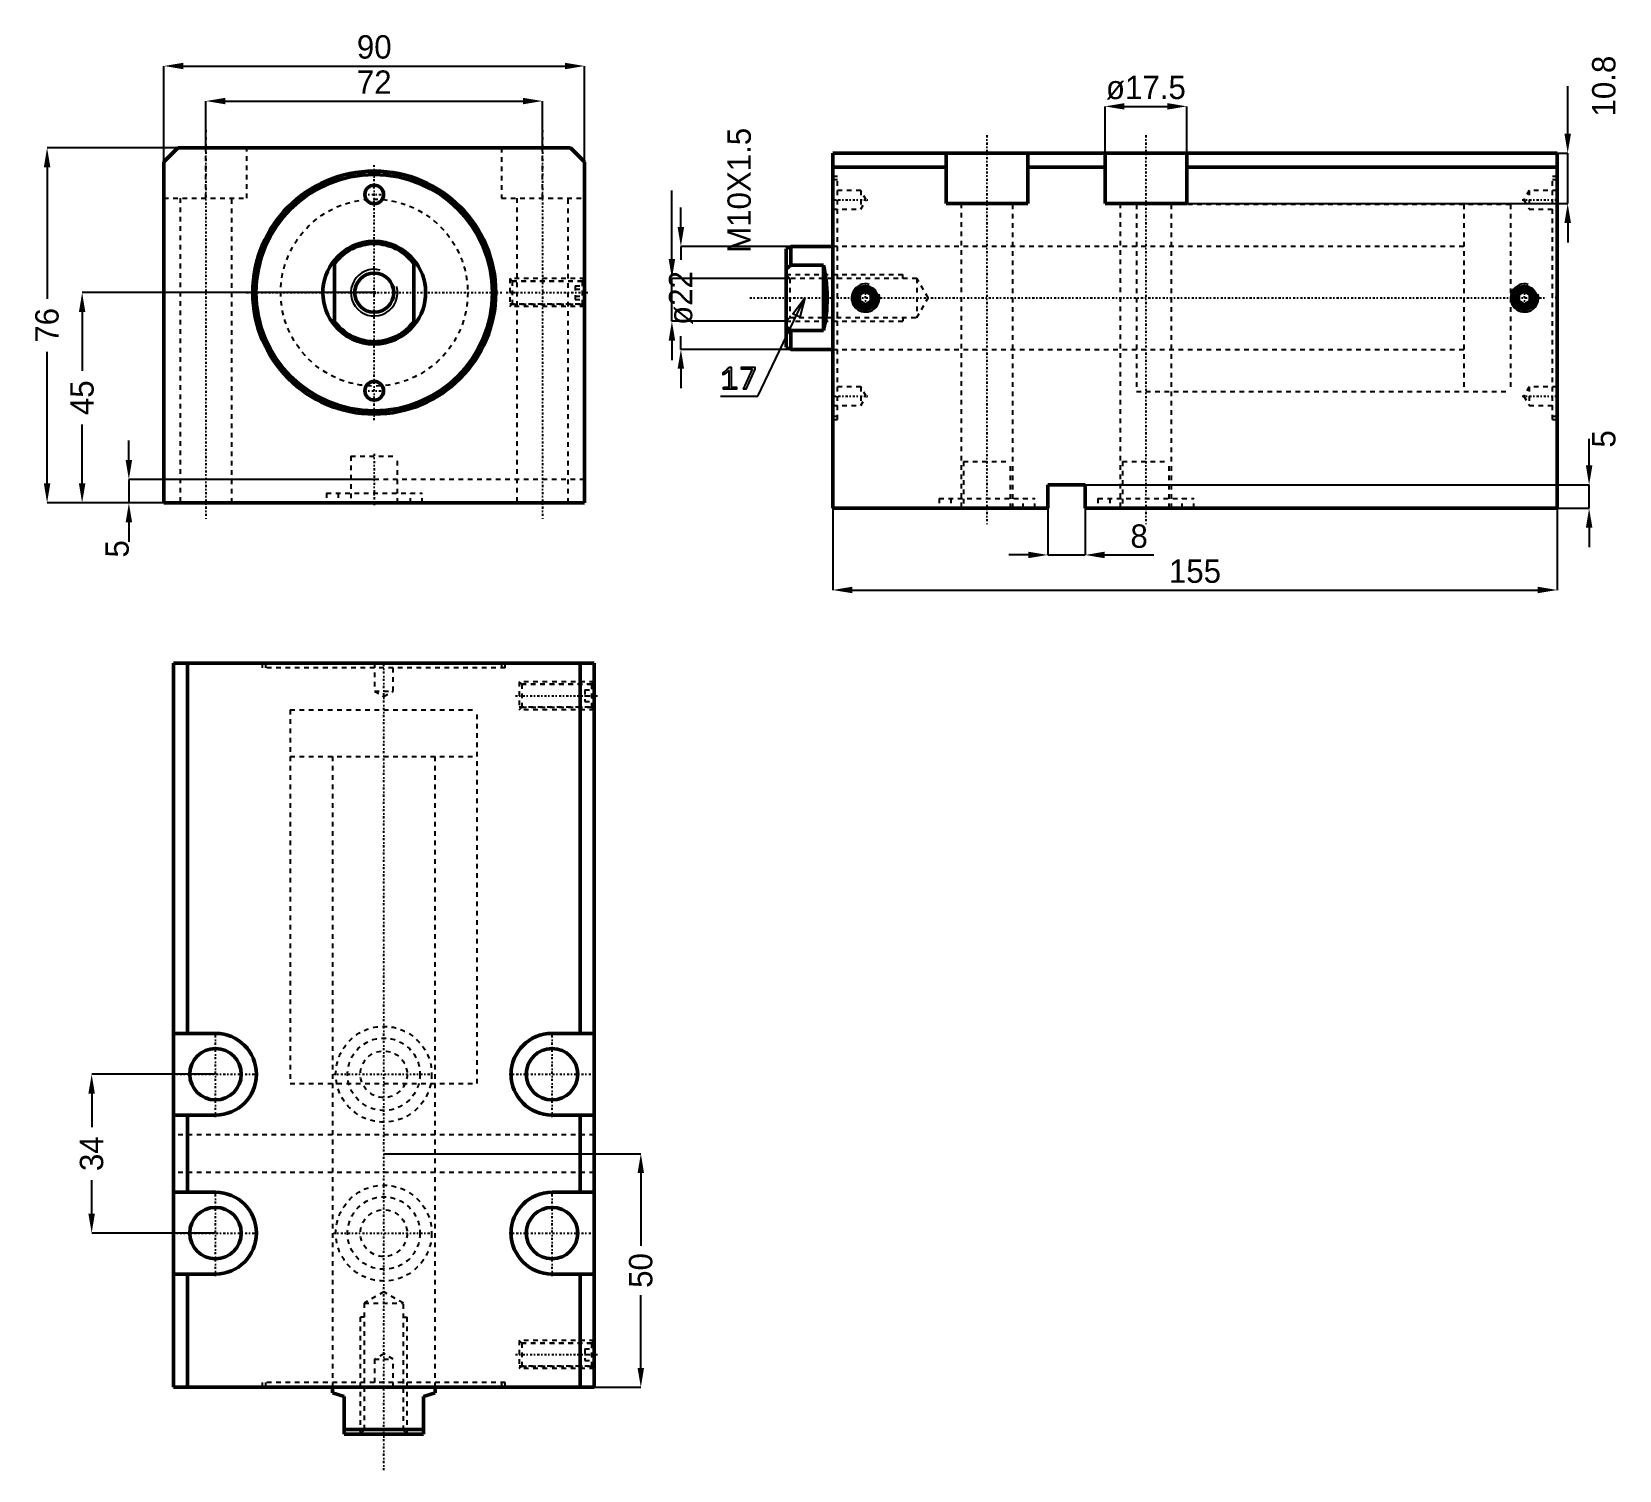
# Model space of a CAD drawing. Header units: millimetres. Extents: x -73 to 266, y -252 to 56.
import ezdxf

# ---------------------------------------------------------------- set-up
doc = ezdxf.new("R2010")
doc.units = ezdxf.units.MM
doc.linetypes.add('Center', pattern=[1.5, 0.45, -0.5, 0.05, -0.5])
doc.linetypes.add('Dashed', pattern=[2, 1, -1])
for name, color, linetype, lineweight in [('2d ConnectionPoints', 7, 'Continuous', 50), ('AM_0', 7, 'Continuous', 50), ('AM_5', 3, 'Continuous', 25), ('AM_7', 7, 'Center', 25), ('AM_9', 6, 'Dashed', 25)]:
    doc.layers.add(name, color=color, linetype=linetype, lineweight=lineweight)
doc.dimstyles.new('ISO-25', dxfattribs={"dimtxt": 2.5, "dimasz": 2.5, "dimexe": 1.25, "dimexo": 0.625, "dimtad": 1, "dimtxsty": 'Standard', "dimcen": 2.5, "dimadec": 0, "dimazin": 0, "dimtfac": 1, "dimtmove": 0, "dimatfit": 3, "dimfxl": 0, "dimarcsym": 0})

# ---------------------------------------------------------------- blocks, each defined once
blk = doc.blocks.new('1_JECX_MF_INLA_40_70_0_rod__0_in_JECX_MF_160_INLA_40_70_0__0')
at = {"layer": 'AM_0'}
for p, q in [((-8.5, -6.98), (-8.5, 6.98)), ((8.5, 6.98), (8.5, -6.98))]:
    blk.add_line(p, q, dxfattribs=at)
for points in [[(-8.5, 6.98), (-9.08, 6.21), (-9.58, 5.4), (-10.02, 4.54), (-10.38, 3.65), (-10.65, 2.74), (-10.85, 1.8), (-10.97, 0.84), (-11, -0.12), (-10.95, -1.07), (-10.81, -2.02), (-10.59, -2.96), (-10.3, -3.87), (-9.92, -4.75), (-9.47, -5.6), (-8.94, -6.4), (-8.5, -6.98)], [(8.5, -6.98), (9.08, -6.21), (9.58, -5.4), (10.02, -4.54), (10.38, -3.65), (10.65, -2.74), (10.85, -1.8), (10.97, -0.84), (11, 0.12), (10.95, 1.07), (10.81, 2.02), (10.59, 2.96), (10.3, 3.87), (9.92, 4.75), (9.47, 5.6), (8.94, 6.4), (8.5, 6.98)]]:
    blk.add_lwpolyline(points, dxfattribs=at)
blk.add_circle((0, 0), 4.19, dxfattribs=at)
for radius, start, end in [(11, 39.4006, 140.5994), (10.5, 35.9506, 144.0494), (10.5, 215.9506, 324.0494), (11, 219.4006, 320.5994)]:
    blk.add_arc((0, 0), radius, start, end, dxfattribs=at)
at = {"layer": 'AM_5'}
blk.add_arc((0, 0), 5, 75, 15, dxfattribs=at)
blk = doc.blocks.new('2_JECX_MF_EXLA_40_70_0_body__0_in_JECX_MF_160_INLA_40_70_0__0')
at = {"layer": 'AM_0'}
for p, q in [((-42, 31), (-45, 28)), ((42, 31), (-42, 31)), ((45, 28), (42, 31)), ((-45, 28), (-45, -45)), ((45, -45), (45, 28)), ((-45, -45), (45, -45))]:
    blk.add_line(p, q, dxfattribs=at)
for centre, radius in [((0, 0), 26), ((0, 0), 25.3), ((0, 21), 2), ((0, -21), 2)]:
    blk.add_circle(centre, radius, dxfattribs=at)
at = {"layer": 'AM_5', "linetype": 'Dashed'}
for p, q in [((45, 3), (29, 3)), ((45, -3), (29, -3))]:
    blk.add_line(p, q, dxfattribs=at)
at = {"layer": 'AM_7'}
for p, q in [((-36, 34.8), (-36, -48.8)), ((36, 34.8), (36, -48.8)), ((0, -27.3), (0, 27.3)), ((-2.1, 21), (2.1, 21)), ((-27.3, 0), (27.3, 0)), ((28.2, 0), (45.8, 0)), ((-2.1, -21), (2.1, -21)), ((0, -34.5), (0, -45.5))]:
    blk.add_line(p, q, dxfattribs=at)
at = {"layer": 'AM_9'}
for p, q in [((-36, 20.2), (-36, 31)), ((-27.25, 20.2), (-27.25, 31)), ((27.25, 31), (27.25, 20.2)), ((36, 20.2), (36, 31)), ((-45, 20.2), (-27.25, 20.2)), ((-41.5, 20.2), (-41.5, -45)), ((-30.5, -45), (-30.5, 20.2)), ((27.25, 20.2), (45, 20.2)), ((30.5, 20.2), (30.5, -45)), ((41.5, -45), (41.5, 20.2)), ((29.54, 2.46), (29, 3)), ((29, 3), (29, -3)), ((44.5, 2.4), (29, 2.4)), ((44.46, 2.46), (29.54, 2.46)), ((29.54, 2.46), (29.54, -2.46)), ((43, 1.44), (45, 1.44)), ((43, 1.44), (43, -1.44)), ((43, 0.72), (45, 0.72)), ((45, 3), (44.46, 2.46)), ((44.46, 2.46), (44.46, -2.46)), ((45, 1.9), (44.5, 2.4)), ((44.5, 2.4), (44.5, -2.4)), ((29, -2.4), (44.5, -2.4)), ((29, -3), (29.54, -2.46)), ((29.54, -2.46), (44.46, -2.46)), ((43, -0.72), (45, -0.72)), ((43, -1.44), (45, -1.44)), ((44.46, -2.46), (45, -3)), ((44.5, -2.4), (45, -1.9)), ((-5, -35), (5, -35)), ((-5, -35), (-5, -45)), ((5, -45), (5, -35)), ((45, -40), (-45, -40)), ((-10.25, -42.9), (10.25, -42.9)), ((-10.25, -42.9), (-10.25, -45)), ((-7.75, -42.9), (-7.75, -45)), ((7.75, -45), (7.75, -42.9)), ((10.25, -45), (10.25, -42.9))]:
    blk.add_line(p, q, dxfattribs=at)
blk.add_circle((0, 0), 20, dxfattribs=at)
blk = doc.blocks.new('*D3')
at = {"layer": 'AM_5', "color": 0, "lineweight": -2}
for p, q in [((-45, 28), (-45, 48.5)), ((-40.83, 48.5), (40.83, 48.5)), ((45, 28), (45, 48.5))]:
    blk.add_line(p, q, dxfattribs=at)
at = {"layer": 'AM_5', "color": 0}
for points in [[(-40.83, 49.19), (-40.83, 47.81), (-45, 48.5)], [(40.83, 47.81), (40.83, 49.19), (45, 48.5)]]:
    blk.add_solid(points, dxfattribs=at)
at = {"layer": 'Defpoints', "color": 0}
for p in [(45, 48.5), (-45, 28), (45, 28)]:
    blk.add_point(p, dxfattribs=at)
at = {"layer": 'AM_5', "color": 0, "insert": (0, 52.55), "char_height": 5, "attachment_point": 5}
blk.add_mtext('90', dxfattribs=at)
blk = doc.blocks.new('*D4')
at = {"layer": 'AM_5', "color": 0, "lineweight": -2}
for p, q in [((-36, 31), (-36, 41)), ((-31.83, 41), (31.83, 41)), ((36, 31), (36, 41))]:
    blk.add_line(p, q, dxfattribs=at)
at = {"layer": 'AM_5', "color": 0}
for points in [[(-31.83, 41.69), (-31.83, 40.31), (-36, 41)], [(31.83, 40.31), (31.83, 41.69), (36, 41)]]:
    blk.add_solid(points, dxfattribs=at)
at = {"layer": 'Defpoints', "color": 0}
for p in [(36, 41), (-36, 31), (36, 31)]:
    blk.add_point(p, dxfattribs=at)
at = {"layer": 'AM_5', "color": 0, "insert": (0, 45.05), "char_height": 5, "attachment_point": 5}
blk.add_mtext('72', dxfattribs=at)
blk = doc.blocks.new('*D5')
at = {"layer": 'AM_5', "color": 0, "lineweight": -2}
for p, q in [((-42, 31), (-70, 31)), ((-70, 26.83), (-70, -1.31)), ((-70, -40.83), (-70, -12.69)), ((-45, -45), (-70, -45))]:
    blk.add_line(p, q, dxfattribs=at)
at = {"layer": 'AM_5', "color": 0}
for points in [[(-69.31, 26.83), (-70.69, 26.83), (-70, 31)], [(-70.69, -40.83), (-69.31, -40.83), (-70, -45)]]:
    blk.add_solid(points, dxfattribs=at)
at = {"layer": 'Defpoints', "color": 0}
for p in [(-42, 31), (-70, -45), (-45, -45)]:
    blk.add_point(p, dxfattribs=at)
at = {"layer": 'AM_5', "color": 0, "insert": (-70, -7), "char_height": 5, "attachment_point": 5, "rotation": 90}
blk.add_mtext('76', dxfattribs=at)
blk = doc.blocks.new('*D6')
at = {"layer": 'AM_5', "color": 0, "lineweight": -2}
for p, q in [((0, 0), (-62.5, 0)), ((-62.5, -4.17), (-62.5, -16.75)), ((-62.5, -40.83), (-62.5, -28.25)), ((-45, -45), (-62.5, -45))]:
    blk.add_line(p, q, dxfattribs=at)
at = {"layer": 'AM_5', "color": 0}
for points in [[(-61.81, -4.17), (-63.19, -4.17), (-62.5, 0)], [(-63.19, -40.83), (-61.81, -40.83), (-62.5, -45)]]:
    blk.add_solid(points, dxfattribs=at)
at = {"layer": 'Defpoints', "color": 0}
for p in [(0, 0), (-62.5, -45), (-45, -45)]:
    blk.add_point(p, dxfattribs=at)
at = {"layer": 'AM_5', "color": 0, "insert": (-62.5, -22.5), "char_height": 5, "attachment_point": 5, "rotation": 90}
blk.add_mtext('45', dxfattribs=at)
blk = doc.blocks.new('*D7')
at = {"layer": 'AM_5', "color": 0, "lineweight": -2}
for p, q in [((-52.5, -35.83), (-52.5, -31.67)), ((0, -40), (-52.5, -40)), ((-52.5, -40), (-52.5, -45)), ((-45, -45), (-52.5, -45)), ((-52.5, -49.17), (-52.5, -53.33))]:
    blk.add_line(p, q, dxfattribs=at)
at = {"layer": 'AM_5', "color": 0}
for points in [[(-53.19, -35.83), (-51.81, -35.83), (-52.5, -40)], [(-51.81, -49.17), (-53.19, -49.17), (-52.5, -45)]]:
    blk.add_solid(points, dxfattribs=at)
at = {"layer": 'Defpoints', "color": 0}
for p in [(0, -40), (-52.5, -45), (-45, -45)]:
    blk.add_point(p, dxfattribs=at)
at = {"layer": 'AM_5', "color": 0, "insert": (-55, -54.83), "char_height": 5, "attachment_point": 5, "rotation": 90}
blk.add_mtext('5', dxfattribs=at)
blk = doc.blocks.new('1_JECX_MF_INLA_40_70_0_rod__0_in_JECX_MF_160_INLA_40_70_0__4')
at = {"layer": 'AM_0'}
for p, q in [((-11, 0), (-11, -1.19)), ((11, -1.19), (11, 0)), ((-8.5, -2), (-11, -1.19)), ((-8.5, -10), (-8.5, -2)), ((11, -1.19), (8.5, -2)), ((8.5, -2), (8.5, -10)), ((-8.5, -9), (8.5, -9)), ((-8.5, -10), (8.5, -10))]:
    blk.add_line(p, q, dxfattribs=at)
at = {"layer": 'AM_5', "linetype": 'Dashed'}
for p, q in [((-5, -10), (-5, 15)), ((-4.19, 15), (-5, 15)), ((4.19, 15), (5, 15)), ((5, -10), (5, 15))]:
    blk.add_line(p, q, dxfattribs=at)
at = {"layer": 'AM_9'}
for p, q in [((-20, 145), (20, 145)), ((-20, 145), (-20, 135)), ((20, 135), (20, 145)), ((-20, 135), (20, 135)), ((-11, 135), (-11, 0)), ((11, 0), (11, 135)), ((0, 20.42), (-4.19, 18)), ((4.19, 18), (0, 20.42)), ((-4.19, 18), (4.19, 18)), ((-4.19, 18), (-4.19, -9.19)), ((4.19, -9.19), (4.19, 18)), ((-4.19, -9.19), (-5, -10)), ((-4.19, -9.19), (4.19, -9.19)), ((5, -10), (4.19, -9.19))]:
    blk.add_line(p, q, dxfattribs=at)
blk = doc.blocks.new('2_JECX_MF_EXLA_40_70_0_body__0_in_JECX_MF_160_INLA_40_70_0__4')
at = {"layer": 'AM_0'}
for p, q in [((45, 155), (-45, 155)), ((-45, 155), (-45, 0)), ((-42, 155), (-42, 75.75)), ((42, 155), (42, 75.75)), ((45, 155), (45, 0)), ((-36, 75.75), (-45, 75.75)), ((45, 75.75), (36, 75.75)), ((-45, 58.25), (-36, 58.25)), ((-42, 58.25), (-42, 41.75)), ((36, 58.25), (45, 58.25)), ((42, 58.25), (42, 41.75)), ((-36, 41.75), (-45, 41.75)), ((45, 41.75), (36, 41.75)), ((-45, 24.25), (-36, 24.25)), ((-42, 24.25), (-42, 0)), ((36, 24.25), (45, 24.25)), ((42, 24.25), (42, 0)), ((45, 0), (-45, 0))]:
    blk.add_line(p, q, dxfattribs=at)
for centre in [(-36, 67), (36, 67), (-36, 33), (36, 33)]:
    blk.add_circle(centre, 5.5, dxfattribs=at)
for centre, start, end in [((-36, 67), 270, 90), ((36, 67), 90, 270), ((-36, 33), 270, 90), ((36, 33), 90, 270)]:
    blk.add_arc(centre, 8.75, start, end, dxfattribs=at)
at = {"layer": 'AM_5', "linetype": 'Dashed'}
for p, q in [((45, 151), (29, 151)), ((45, 145), (29, 145)), ((45, 10), (29, 10)), ((45, 4), (29, 4))]:
    blk.add_line(p, q, dxfattribs=at)
at = {"layer": 'AM_7'}
for p, q in [((0, -17.75), (0, 155.3577)), ((28.2, 148), (45.8, 148)), ((-36, 57.8125), (-36, 76.1875)), ((36, 57.8125), (36, 76.1875)), ((-45.1875, 67), (-26.8125, 67)), ((-10.7625, 67), (10.7625, 67)), ((26.8125, 67), (45.1875, 67)), ((-36, 23.8125), (-36, 42.1875)), ((36, 23.8125), (36, 42.1875)), ((-45.1875, 33), (-26.8125, 33)), ((-10.7625, 33), (10.7625, 33)), ((26.8125, 33), (45.1875, 33)), ((28.2, 7), (45.8, 7))]:
    blk.add_line(p, q, dxfattribs=at)
at = {"layer": 'AM_9'}
for p, q in [((-26, 155), (-26, 154)), ((26, 154), (-26, 154)), ((-25.3, 155), (-25.3, 154)), ((-2, 155), (-2, 149)), ((2, 149), (2, 155)), ((25.3, 154), (25.3, 155)), ((26, 154), (26, 155)), ((29, 151), (29, 145)), ((29.5415, 150.4585), (29, 151)), ((44.5, 150.4), (29, 150.4)), ((44.4585, 150.4585), (29.5415, 150.4585)), ((29.5415, 150.4585), (29.5415, 145.5415)), ((45, 151), (44.4585, 150.4585)), ((44.4585, 150.4585), (44.4585, 145.5415)), ((44.5, 150.4), (44.5, 145.6)), ((45, 149.9), (44.5, 150.4)), ((-2, 149), (0, 147.8453)), ((-2, 149), (2, 149)), ((0, 147.8453), (2, 149)), ((43, 149.25), (45, 149.25)), ((43, 149.25), (43, 146.75)), ((43, 148), (45, 148)), ((43, 146.75), (45, 146.75)), ((44.5, 145.6), (45, 146.1)), ((-20, 145), (20, 145)), ((-20, 145), (-20, 65)), ((20, 65), (20, 145)), ((29, 145.6), (44.5, 145.6)), ((29, 145), (29.5415, 145.5415)), ((29.5415, 145.5415), (44.4585, 145.5415)), ((44.4585, 145.5415), (45, 145)), ((-20, 65), (20, 65)), ((-11, 65), (-11, 0)), ((11, 0), (11, 65)), ((45, 54), (-45, 54)), ((45, 46), (-45, 46)), ((0, 7.1547), (-2, 6)), ((2, 6), (0, 7.1547)), ((29, 10), (29, 4)), ((29.5415, 9.4585), (29, 10)), ((44.5, 9.4), (29, 9.4)), ((44.4585, 9.4585), (29.5415, 9.4585)), ((29.5415, 9.4585), (29.5415, 4.5415)), ((43, 8.25), (45, 8.25)), ((43, 8.25), (43, 5.75)), ((43, 7), (45, 7)), ((45, 10), (44.4585, 9.4585)), ((44.4585, 9.4585), (44.4585, 4.5415)), ((45, 8.9), (44.5, 9.4)), ((44.5, 9.4), (44.5, 4.6)), ((-2, 6), (2, 6)), ((-2, 6), (-2, 0)), ((2, 0), (2, 6)), ((29, 4.6), (44.5, 4.6)), ((29, 4), (29.5415, 4.5415)), ((29.5415, 4.5415), (44.4585, 4.5415)), ((43, 5.75), (45, 5.75)), ((44.4585, 4.5415), (45, 4)), ((44.5, 4.6), (45, 5.1)), ((26, 1), (-26, 1)), ((-26, 1), (-26, 0)), ((-25.3, 1), (-25.3, 0)), ((25.3, 0), (25.3, 1)), ((26, 0), (26, 1))]:
    blk.add_line(p, q, dxfattribs=at)
for centre, radius in [((0, 67), 10.25), ((0, 67), 7.75), ((0, 67), 5), ((0, 33), 10.25), ((0, 33), 7.75), ((0, 33), 5)]:
    blk.add_circle(centre, radius, dxfattribs=at)
blk = doc.blocks.new('*D13')
at = {"layer": 'AM_5', "color": 0, "lineweight": -2}
for p, q in [((2.04, -184.27), (57.04, -184.27)), ((57.04, -188.44), (57.04, -204.02)), ((57.04, -230.11), (57.04, -214.52)), ((47.04, -234.27), (57.04, -234.27))]:
    blk.add_line(p, q, dxfattribs=at)
at = {"layer": 'AM_5', "color": 0}
for points in [[(56.34, -188.44), (57.73, -188.44), (57.04, -184.27)], [(56.34, -230.11), (57.73, -230.11), (57.04, -234.27)]]:
    blk.add_solid(points, dxfattribs=at)
at = {"layer": 'Defpoints', "color": 0}
for p in [(2.04, -184.27), (57.04, -184.27), (47.04, -234.27)]:
    blk.add_point(p, dxfattribs=at)
at = {"layer": 'AM_5', "color": 0, "insert": (57.04, -209.27), "char_height": 5, "attachment_point": 5, "rotation": 90}
blk.add_mtext('50', dxfattribs=at)
blk = doc.blocks.new('*D14')
at = {"layer": 'AM_5', "color": 0, "lineweight": -2}
for p, q in [((-33.96, -167.27), (-60.46, -167.27)), ((-60.46, -171.44), (-60.46, -178.61)), ((-60.46, -197.11), (-60.46, -189.94)), ((-33.96, -201.27), (-60.46, -201.27))]:
    blk.add_line(p, q, dxfattribs=at)
at = {"layer": 'AM_5', "color": 0}
for points in [[(-61.16, -171.44), (-59.77, -171.44), (-60.46, -167.27)], [(-61.16, -197.11), (-59.77, -197.11), (-60.46, -201.27)]]:
    blk.add_solid(points, dxfattribs=at)
at = {"layer": 'Defpoints', "color": 0}
for p in [(-60.46, -167.27), (-33.96, -167.27), (-33.96, -201.27)]:
    blk.add_point(p, dxfattribs=at)
at = {"layer": 'AM_5', "color": 0, "insert": (-60.46, -184.27), "char_height": 5, "attachment_point": 5, "rotation": 90}
blk.add_mtext('34', dxfattribs=at)
blk = doc.blocks.new('1_JECX_MF_INLA_40_70_0_rod__0_in_JECX_MF_160_INLA_40_70_0__2')
at = {"layer": 'AM_0'}
for p, q in [((-9, 11), (-10, 10.5)), ((-10, 10.5), (-10, -10.5)), ((0, 11), (-9, 11)), ((-9, 11), (-9, 6.98)), ((-9, 6.98), (-10, 6.16)), ((-2, 6.98), (-9, 6.98)), ((-2, 6.98), (-2, -6.98)), ((-10, -6.16), (-9, -6.98)), ((-9, -6.98), (-2, -6.98)), ((-9, -6.98), (-9, -11)), ((-10, -10.5), (-9, -11)), ((-9, -11), (0, -11))]:
    blk.add_line(p, q, dxfattribs=at)
blk.add_lwpolyline([(-2, -6.98), (-1.81, -6.21), (-1.65, -5.4), (-1.51, -4.54), (-1.39, -3.65), (-1.3, -2.74), (-1.24, -1.8), (-1.2, -0.84), (-1.19, 0.12), (-1.2, 1.07), (-1.25, 2.02), (-1.32, 2.96), (-1.42, 3.87), (-1.54, 4.75), (-1.69, 5.6), (-1.86, 6.4), (-2, 6.98)], dxfattribs=at)
at = {"layer": 'AM_5', "linetype": 'Dashed'}
for p, q in [((-10, 5), (15, 5)), ((15, 4.19), (15, 5)), ((-10, -5), (15, -5)), ((15, -4.19), (15, -5))]:
    blk.add_line(p, q, dxfattribs=at)
at = {"layer": 'AM_7'}
blk.add_line((-17.75, 0), (152.75, 0), dxfattribs=at)
at = {"layer": 'AM_9'}
for p, q in [((145, 20), (135, 20)), ((135, 20), (135, -20)), ((145, 20), (145, -20)), ((135, 11), (0, 11)), ((-9.19, 4.19), (-10, 5)), ((18, 4.19), (-9.19, 4.19)), ((-9.19, 4.19), (-9.19, -4.19)), ((20.42, 0), (18, 4.19)), ((18, 4.19), (18, -4.19)), ((18, -4.19), (20.42, 0)), ((-10, -5), (-9.19, -4.19)), ((-9.19, -4.19), (18, -4.19)), ((0, -11), (135, -11)), ((135, -20), (145, -20))]:
    blk.add_line(p, q, dxfattribs=at)
blk = doc.blocks.new('2_JECX_MF_EXLA_40_70_0_body__0_in_JECX_MF_160_INLA_40_70_0__2')
at = {"layer": 'AM_0'}
for p, q in [((0, -45), (0, 31)), ((155, 31), (0, 31)), ((24.25, 20.2), (24.25, 31)), ((41.75, 20.2), (41.75, 31)), ((58.25, 20.2), (58.25, 31)), ((75.75, 20.2), (75.75, 31)), ((155, -45), (155, 31)), ((24.25, 28), (0, 28)), ((58.25, 28), (41.75, 28)), ((155, 28), (75.75, 28)), ((24.25, 20.2), (41.75, 20.2)), ((58.25, 20.2), (75.75, 20.2)), ((7, 1.44), (5.75, 0.72)), ((5.75, 0.72), (5.75, -0.72)), ((8.25, 0.72), (7, 1.44)), ((8.25, -0.72), (8.25, 0.72)), ((148, 1.44), (146.75, 0.72)), ((146.75, 0.72), (146.75, -0.72)), ((149.25, 0.72), (148, 1.44)), ((149.25, -0.72), (149.25, 0.72)), ((5.75, -0.72), (7, -1.44)), ((7, -1.44), (8.25, -0.72)), ((146.75, -0.72), (148, -1.44)), ((148, -1.44), (149.25, -0.72)), ((54, -40), (46, -40)), ((46, -40), (46, -45)), ((54, -45), (54, -40)), ((46, -45), (0, -45)), ((155, -45), (54, -45))]:
    blk.add_line(p, q, dxfattribs=at)
for centre, radius in [((7, 0), 2.46), ((7, 0), 2.4), ((7, 0), 1.9), ((148, 0), 2.46), ((148, 0), 2.4), ((148, 0), 1.9)]:
    blk.add_circle(centre, radius, dxfattribs=at)
at = {"layer": 'AM_5'}
for centre in [(7, 0), (148, 0)]:
    blk.add_arc(centre, 3, 75, 15, dxfattribs=at)
at = {"layer": 'AM_7'}
for p, q in [((33, 34.8), (33, -48.8)), ((67, 34.8), (67, -48.8)), ((-0.36, 21), (7.51, 21)), ((147.49, 21), (155.36, 21)), ((7, -3.15), (7, 3.15)), ((148, -3.15), (148, 3.15)), ((155.05, 0), (153.95, 0)), ((-0.36, -21), (7.51, -21)), ((147.49, -21), (155.36, -21))]:
    blk.add_line(p, q, dxfattribs=at)
at = {"layer": 'AM_9'}
for p, q in [((1, 26), (0, 26)), ((1, 25.3), (0, 25.3)), ((1, -26), (1, 26)), ((154, -26), (154, 26)), ((155, 26), (154, 26)), ((155, 25.3), (154, 25.3)), ((6, 23), (0, 23)), ((7.15, 21), (6, 23)), ((6, 23), (6, 19)), ((6, 19), (7.15, 21)), ((149, 23), (147.85, 21)), ((147.85, 21), (149, 19)), ((155, 23), (149, 23)), ((149, 23), (149, 19)), ((0, 19), (6, 19)), ((27.5, 20.2), (27.5, -45)), ((38.5, -45), (38.5, 20.2)), ((61.5, 20.2), (61.5, -45)), ((145, 20), (65, 20)), ((65, 20), (65, -20)), ((72.5, -45), (72.5, 20.2)), ((145, 20), (145, -20)), ((149, 19), (155, 19)), ((65, 11), (0, 11)), ((0, -11), (65, -11)), ((6, -19), (0, -19)), ((7.15, -21), (6, -19)), ((6, -19), (6, -23)), ((65, -20), (145, -20)), ((149, -19), (147.85, -21)), ((155, -19), (149, -19)), ((149, -19), (149, -23)), ((0, -23), (6, -23)), ((6, -23), (7.15, -21)), ((147.85, -21), (149, -23)), ((149, -23), (155, -23)), ((0, -25.3), (1, -25.3)), ((0, -26), (1, -26)), ((154, -25.3), (155, -25.3)), ((154, -26), (155, -26)), ((28, -35), (38, -35)), ((28, -35), (28, -45)), ((38, -45), (38, -35)), ((62, -35), (72, -35)), ((62, -35), (62, -45)), ((72, -45), (72, -35)), ((22.75, -42.9), (43.25, -42.9)), ((22.75, -42.9), (22.75, -45)), ((25.25, -42.9), (25.25, -45)), ((40.75, -45), (40.75, -42.9)), ((43.25, -45), (43.25, -42.9)), ((56.75, -42.9), (77.25, -42.9)), ((56.75, -42.9), (56.75, -45)), ((59.25, -42.9), (59.25, -45)), ((74.75, -45), (74.75, -42.9)), ((77.25, -45), (77.25, -42.9))]:
    blk.add_line(p, q, dxfattribs=at)
blk = doc.blocks.new('*D25')
at = {"layer": 'AM_5', "color": 0, "lineweight": -2}
for p, q in [((156.36, 29.86), (156.36, 39.86)), ((160.53, 39.86), (169.69, 39.86)), ((173.86, 29.86), (173.86, 39.86))]:
    blk.add_line(p, q, dxfattribs=at)
at = {"layer": 'AM_5', "color": 0}
for points in [[(160.53, 40.56), (160.53, 39.17), (156.36, 39.86)], [(169.69, 40.56), (169.69, 39.17), (173.86, 39.86)]]:
    blk.add_solid(points, dxfattribs=at)
at = {"layer": 'Defpoints', "color": 0}
for p in [(173.86, 39.86), (156.36, 29.86), (173.86, 29.86)]:
    blk.add_point(p, dxfattribs=at)
at = {"layer": 'AM_5', "color": 0, "insert": (165.11, 43.86), "char_height": 5, "attachment_point": 5}
blk.add_mtext('ø17.5', dxfattribs=at)
blk = doc.blocks.new('*D26')
at = {"layer": 'AM_5', "color": 0, "lineweight": -2}
for p, q in [((255.36, 34.03), (255.36, 44.2)), ((173.86, 29.86), (255.36, 29.86)), ((255.36, 19.06), (255.36, 29.86)), ((173.86, 19.06), (255.36, 19.06)), ((255.36, 14.9), (255.36, 10.73))]:
    blk.add_line(p, q, dxfattribs=at)
at = {"layer": 'AM_5', "color": 0}
for points in [[(254.66, 34.03), (256.05, 34.03), (255.36, 29.86)], [(254.66, 14.9), (256.05, 14.9), (255.36, 19.06)]]:
    blk.add_solid(points, dxfattribs=at)
at = {"layer": 'Defpoints', "color": 0}
for p in [(173.86, 29.86), (255.36, 29.86), (173.86, 19.06)]:
    blk.add_point(p, dxfattribs=at)
at = {"layer": 'AM_5', "color": 0, "insert": (263.11, 44.2), "char_height": 5, "attachment_point": 5, "rotation": 90}
blk.add_mtext('10.8', dxfattribs=at)
blk = doc.blocks.new('*D27')
at = {"layer": 'AM_5', "color": 0, "lineweight": -2}
for p, q in [((98.11, -46.14), (98.11, -63.64)), ((253.11, -46.14), (253.11, -63.64)), ((102.28, -63.64), (248.94, -63.64))]:
    blk.add_line(p, q, dxfattribs=at)
at = {"layer": 'AM_5', "color": 0}
for points in [[(102.28, -62.94), (102.28, -64.33), (98.11, -63.64)], [(248.94, -62.94), (248.94, -64.33), (253.11, -63.64)]]:
    blk.add_solid(points, dxfattribs=at)
at = {"layer": 'Defpoints', "color": 0}
for p in [(98.11, -46.14), (253.11, -46.14), (253.11, -63.64)]:
    blk.add_point(p, dxfattribs=at)
at = {"layer": 'AM_5', "color": 0, "insert": (175.61, -59.64), "char_height": 5, "attachment_point": 5}
blk.add_mtext('155', dxfattribs=at)
blk = doc.blocks.new('*D28')
at = {"layer": 'AM_5', "color": 0, "lineweight": -2}
for p, q in [((65.61, 14.03), (65.61, 18.2)), ((89.11, 9.86), (65.61, 9.86)), ((65.61, 9.86), (65.61, 7.03)), ((65.61, -12.14), (65.61, -9.3)), ((89.11, -12.14), (65.61, -12.14)), ((65.61, -16.3), (65.61, -20.47))]:
    blk.add_line(p, q, dxfattribs=at)
at = {"layer": 'AM_5', "color": 0}
for points in [[(64.91, 14.03), (66.3, 14.03), (65.61, 9.86)], [(64.91, -16.3), (66.3, -16.3), (65.61, -12.14)]]:
    blk.add_solid(points, dxfattribs=at)
at = {"layer": 'Defpoints', "color": 0}
for p in [(65.61, 9.86), (89.11, 9.86), (89.11, -12.14)]:
    blk.add_point(p, dxfattribs=at)
at = {"layer": 'AM_5', "color": 0, "insert": (65.61, -1.14), "char_height": 5, "attachment_point": 5, "rotation": 90}
blk.add_mtext('ø22', dxfattribs=at)
blk = doc.blocks.new('*D29')
at = {"layer": 'AM_5', "color": 0, "lineweight": -2}
for p, q in [((144.11, -41.14), (144.11, -56.14)), ((152.11, -46.14), (152.11, -56.14)), ((139.94, -56.14), (135.78, -56.14)), ((144.11, -56.14), (152.11, -56.14)), ((156.28, -56.14), (166.83, -56.14))]:
    blk.add_line(p, q, dxfattribs=at)
at = {"layer": 'AM_5', "color": 0}
for points in [[(139.94, -55.44), (139.94, -56.83), (144.11, -56.14)], [(156.28, -55.44), (156.28, -56.83), (152.11, -56.14)]]:
    blk.add_solid(points, dxfattribs=at)
at = {"layer": 'Defpoints', "color": 0}
for p in [(144.11, -41.14), (152.11, -46.14), (152.11, -56.14)]:
    blk.add_point(p, dxfattribs=at)
at = {"layer": 'AM_5', "color": 0, "insert": (163.66, -52.14), "char_height": 5, "attachment_point": 5}
blk.add_mtext('8', dxfattribs=at)
blk = doc.blocks.new('*D30')
at = {"layer": 'AM_5', "color": 0, "lineweight": -2}
for p, q in [((259.94, -36.97), (259.94, -31.3)), ((144.11, -41.14), (259.94, -41.14)), ((259.94, -46.14), (259.94, -41.14)), ((152.11, -46.14), (259.94, -46.14)), ((259.94, -50.3), (259.94, -54.47))]:
    blk.add_line(p, q, dxfattribs=at)
at = {"layer": 'AM_5', "color": 0}
for points in [[(259.25, -36.97), (260.64, -36.97), (259.94, -41.14)], [(259.25, -50.3), (260.64, -50.3), (259.94, -46.14)]]:
    blk.add_solid(points, dxfattribs=at)
at = {"layer": 'Defpoints', "color": 0}
for p in [(144.11, -41.14), (152.11, -46.14), (259.94, -46.14)]:
    blk.add_point(p, dxfattribs=at)
at = {"layer": 'AM_5', "color": 0, "insert": (263.11, -31.3), "char_height": 5, "attachment_point": 5, "rotation": 90}
blk.add_mtext('5', dxfattribs=at)
blk = doc.blocks.new('*D31')
at = {"layer": 'AM_5', "color": 0, "lineweight": -2}
for p, q in [((63.69, 7.22), (63.69, 21.89)), ((88.92, 3.05), (63.69, 3.05)), ((63.69, -6.14), (63.69, 3.05)), ((88.11, -6.14), (63.69, -6.14)), ((63.69, -10.3), (63.69, -14.47))]:
    blk.add_line(p, q, dxfattribs=at)
at = {"layer": 'AM_5', "color": 0}
for points in [[(63, 7.22), (64.39, 7.22), (63.69, 3.05)], [(63, -10.3), (64.39, -10.3), (63.69, -6.14)]]:
    blk.add_solid(points, dxfattribs=at)
at = {"layer": 'Defpoints', "color": 0}
for p in [(88.92, 3.05), (63.69, -6.14), (88.11, -6.14)]:
    blk.add_point(p, dxfattribs=at)
at = {"layer": 'AM_5', "color": 0, "insert": (78.11, 21.89), "char_height": 5, "attachment_point": 5, "rotation": 90}
blk.add_mtext('M10X1.5', dxfattribs=at)

msp = doc.modelspace()

# ---------------------------------------------------------------- linework, layer by layer
at = {"layer": '2d ConnectionPoints'}
for p in [(0, 0), (98.109, -1.135), (2.036, -234.272)]:
    msp.add_point(p, dxfattribs=at)
at = {"layer": 'AM_5'}
for p, q in [((82.109, -22.135), (92.109, -1.135)), ((74.109, -22.135), (82.109, -22.135))]:
    msp.add_line(p, q, dxfattribs=at)
for points in [[(92.109, -1.135), (91.07, -5.255), (89.565, -4.539), (92.109, -1.135)], [(74.717, -20.219), (75.913, -20.219), (75.913, -16.703), (75.913, -16.703), (75.848, -16.767), (75.74, -16.868), (75.74, -16.868), (75.616, -16.974), (75.526, -17.047), (75.526, -17.047), (75.432, -17.12), (75.29, -17.223), (75.29, -17.223), (75.147, -17.318), (75.051, -17.379), (75.051, -17.379), (74.958, -17.433), (74.828, -17.499), (74.828, -17.499), (74.71, -17.546), (74.639, -17.567), (74.639, -17.073), (74.639, -17.073), (74.728, -17.031), (74.867, -16.951), (74.867, -16.951), (75.015, -16.85), (75.118, -16.772), (75.118, -16.772), (75.222, -16.689), (75.372, -16.559), (75.372, -16.559), (75.517, -16.425), (75.61, -16.332), (75.61, -16.332), (75.699, -16.241), (75.818, -16.113), (75.818, -16.113), (75.919, -15.995), (75.978, -15.923), (76.394, -15.923), (76.394, -20.219), (77.479, -20.219), (77.479, -20.635), (74.717, -20.635), (74.717, -20.219)], [(80.91, -16.378), (78.603, -16.378), (78.603, -15.923), (81.45, -15.923), (81.45, -16.378), (79.513, -20.635), (78.98, -20.635), (80.91, -16.378)]]:
    msp.add_lwpolyline(points, dxfattribs=at)

# ---------------------------------------------------------------- block references
for name, p in [('2_JECX_MF_EXLA_40_70_0_body__0_in_JECX_MF_160_INLA_40_70_0__0', (0, 0)), ('2_JECX_MF_EXLA_40_70_0_body__0_in_JECX_MF_160_INLA_40_70_0__2', (98.109, -1.135)), ('1_JECX_MF_INLA_40_70_0_rod__0_in_JECX_MF_160_INLA_40_70_0__2', (98.109, -1.135)), ('1_JECX_MF_INLA_40_70_0_rod__0_in_JECX_MF_160_INLA_40_70_0__0', (0, 0)), ('2_JECX_MF_EXLA_40_70_0_body__0_in_JECX_MF_160_INLA_40_70_0__4', (2.036, -234.272)), ('1_JECX_MF_INLA_40_70_0_rod__0_in_JECX_MF_160_INLA_40_70_0__4', (2.036, -234.272))]:
    msp.add_blockref(name, p)

# ---------------------------------------------------------------- dimensions: what is measured, and where the dimension line sits
for base, p1, p2, text, picture, middle in [((45, 48.5), (-45, 28), (45, 28), '90', '*D3', (0, 48.5)), ((36, 41), (-36, 31), (36, 31), '72', '*D4', (0, 41)), ((173.859, 39.865), (156.359, 29.865), (173.859, 29.865), 'ø17.5', '*D25', (165.109, 39.865)), ((152.109, -56.135), (144.109, -41.135), (152.109, -46.135), '8', '*D29', (163.664, -56.135)), ((253.109, -63.635), (98.109, -46.135), (253.109, -46.135), '155', '*D27', (175.609, -63.635))]:
    dim = msp.add_linear_dim(base=base, p1=p1, p2=p2, text=text, dimstyle='ISO-25', override={"dimtxt": 5, "dimasz": 4.166667, "dimexe": 0, "dimexo": 0, "dimgap": 1.5}, dxfattribs=at)
    dim.commit()
    dim.dimension.update_dxf_attribs({"geometry": picture, "text_midpoint": middle, "dimtype": 160})
for base, p1, p2, text, picture, middle in [((255.359, 29.865), (173.859, 19.065), (173.859, 29.865), '10.8', '*D26', (263.109, 44.198)), ((63.692, -6.135), (88.921, 3.053), (88.109, -6.135), 'M10X1.5', '*D31', (78.109, 21.886)), ((-70, -45), (-42, 31), (-45, -45), '76', '*D5', (-70, -7)), ((65.609, 9.865), (89.109, -12.135), (89.109, 9.865), 'ø22', '*D28', (65.609, -1.135)), ((-62.5, -45), (0, 0), (-45, -45), '45', '*D6', (-62.5, -22.5)), ((259.942, -46.135), (144.109, -41.135), (152.109, -46.135), '5', '*D30', (263.109, -31.302)), ((-52.5, -45), (0, -40), (-45, -45), '5', '*D7', (-55, -54.833)), ((-60.464, -167.272), (-33.964, -201.272), (-33.964, -167.272), '34', '*D14', (-60.464, -184.272)), ((57.036, -184.272), (47.036, -234.272), (2.036, -184.272), '50', '*D13', (57.036, -209.272))]:
    dim = msp.add_linear_dim(base=base, p1=p1, p2=p2, angle=90, text=text, dimstyle='ISO-25', override={"dimtxt": 5, "dimasz": 4.166667, "dimexe": 0, "dimexo": 0, "dimgap": 1.5}, dxfattribs=at)
    dim.commit()
    dim.dimension.update_dxf_attribs({"geometry": picture, "text_midpoint": middle, "dimtype": 160, "text_rotation": 90})

doc.saveas('drawing.dxf')
